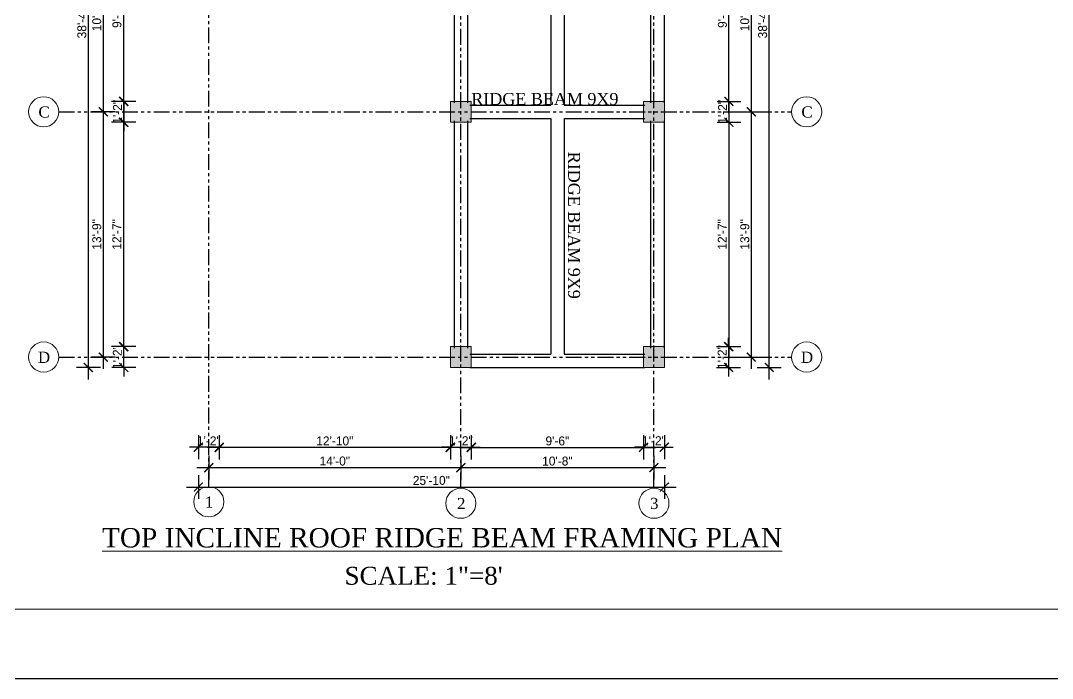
# Model space of a CAD drawing. Header units: inches. Extents: x -2812 to 9774, y -15726 to -746.
# Drawn here: x -1580 to -889, y -9527 to -9086 of the extents above; entities that cross this region are included whole.
import ezdxf

# ---------------------------------------------------------------- set-up
doc = ezdxf.new("R2010")
doc.units = ezdxf.units.IN
doc.header["$LTSCALE"] = 17
doc.header["$MEASUREMENT"] = 0
doc.linetypes.add('PHANTOM2', pattern=[1.25, 0.625, -0.125, 0.125, -0.125, 0.125, -0.125])
for name, color, linetype, lineweight in [('15 TEXT', 7, 'Continuous', 15), ('25 BOT BAR', 12, 'Continuous', 25), ('column', 20, 'Continuous', 15), ('DOOR & WIN', 1, 'Continuous', 25), ('ELE1', 3, 'Continuous', 9), ('OUTLINE', 1, 'Continuous', 25), ('Profile ele', 4, 'Continuous', 25), ('TEXT', 231, 'Continuous', 20)]:
    doc.layers.add(name, color=color, linetype=linetype, lineweight=lineweight)
doc.layers.add('WINDOW', color=5, linetype='Continuous')
doc.styles.add('ARCHITECTURE', font='stylu.ttf')
doc.styles.add('ARIAL', font='arial.ttf')
doc.dimstyles.new('8 SCALE', dxfattribs={"dimscale": 0, "dimtxt": 6, "dimasz": 6, "dimexe": 8, "dimexo": 8, "dimgap": 1.25, "dimtad": 1, "dimdec": 0, "dimzin": 3, "dimdsep": 46, "dimlunit": 4, "dimtxsty": 'ARCHITECTURE', "dimblk": 'ARCHTICK', "dimcen": 8, "dimdle": 8, "dimclrd": 5, "dimclre": 5, "dimclrt": 7, "dimadec": 0, "dimazin": 0, "dimtfac": 0.75, "dimtdec": 0, "dimtix": 1, "dimtmove": 2, "dimatfit": 3, "dimldrblk": 'ARCHTICK', "dimfxl": 8, "dimfxlon": 1, "dimtolj": 1, "dimtzin": 0, "dimlwd": -1, "dimlwe": -1, "dimarcsym": 0})

# ---------------------------------------------------------------- blocks, each defined once
blk = doc.blocks.new('_ArchTick')
at = {"color": 0, "linetype": 'ByBlock', "const_width": 0.15}
blk.add_lwpolyline([(-0.5, -0.5), (0.5, 0.5)], dxfattribs=at)
blk = doc.blocks.new('*D2583')
at = {"layer": 'Defpoints', "color": 0, "transparency": 16777216}
for p in [(9725.41, -10279.37), (9725.41, -10429.88), (9768.71, -10429.88)]:
    blk.add_point(p, dxfattribs=at)
at = {"layer": 'OUTLINE', "color": 5, "transparency": 16777216}
for p, q in [((9768.71, -10271.37), (9768.71, -10437.88)), ((9760.71, -10279.37), (9776.71, -10279.37)), ((9760.71, -10429.88), (9776.71, -10429.88))]:
    blk.add_line(p, q, dxfattribs=at)
at = {"layer": 'OUTLINE', "color": 5, "transparency": 16777216, "xscale": 6, "yscale": 6, "zscale": 6}
for p, rotation in [((9768.71, -10279.37), 90), ((9768.71, -10429.88), 270)]:
    blk.add_blockref('_ArchTick', p, dxfattribs=dict(at, rotation=rotation))
at = {"layer": 'OUTLINE', "color": 7, "transparency": 16777216, "insert": (9764.25, -10354.62), "char_height": 6, "attachment_point": 5, "rotation": 90, "style": 'ARCHITECTURE'}
blk.add_mtext('\\A1;12\'-7"', dxfattribs=at)
blk = doc.blocks.new('*D2584')
at = {"layer": 'Defpoints', "color": 0, "transparency": 16777216}
for p in [(9725.41, -10429.88), (9725.41, -10443.88), (9768.45, -10443.88)]:
    blk.add_point(p, dxfattribs=at)
at = {"layer": 'OUTLINE', "color": 5, "transparency": 16777216}
for p, q in [((9768.45, -10429.88), (9768.45, -10423.88)), ((9760.45, -10429.88), (9776.45, -10429.88)), ((9768.45, -10429.88), (9768.45, -10443.88)), ((9760.45, -10443.88), (9776.45, -10443.88)), ((9768.45, -10443.88), (9768.45, -10449.88))]:
    blk.add_line(p, q, dxfattribs=at)
at = {"layer": 'OUTLINE', "color": 5, "transparency": 16777216, "xscale": 6, "yscale": 6, "zscale": 6}
for p, rotation in [((9768.45, -10429.88), 270), ((9768.45, -10443.88), 90)]:
    blk.add_blockref('_ArchTick', p, dxfattribs=dict(at, rotation=rotation))
at = {"layer": 'OUTLINE', "color": 7, "transparency": 16777216, "insert": (9764.14, -10436.88), "char_height": 6, "attachment_point": 5, "rotation": 90, "style": 'ARCHITECTURE'}
blk.add_mtext('\\A1;1\'-2"', dxfattribs=at)
blk = doc.blocks.new('*D2586')
at = {"layer": 'Defpoints', "color": 0, "transparency": 16777216}
for p in [(9724.41, -10143.88), (9724.41, -10272.37), (9783.72, -10272.37)]:
    blk.add_point(p, dxfattribs=at)
at = {"layer": 'OUTLINE', "color": 5, "transparency": 16777216}
for p, q in [((9783.72, -10135.88), (9783.72, -10280.37)), ((9775.72, -10143.88), (9791.72, -10143.88)), ((9775.72, -10272.37), (9791.72, -10272.37))]:
    blk.add_line(p, q, dxfattribs=at)
at = {"layer": 'OUTLINE', "color": 5, "transparency": 16777216, "xscale": 6, "yscale": 6, "zscale": 6}
for p, rotation in [((9783.72, -10143.88), 90), ((9783.72, -10272.37), 270)]:
    blk.add_blockref('_ArchTick', p, dxfattribs=dict(at, rotation=rotation))
at = {"layer": 'OUTLINE', "color": 7, "transparency": 16777216, "insert": (9779.35, -10208.12), "char_height": 6, "attachment_point": 5, "rotation": 90, "style": 'ARCHITECTURE'}
blk.add_mtext('\\A1;10\'-8"', dxfattribs=at)
blk = doc.blocks.new('*D2587')
at = {"layer": 'Defpoints', "color": 0, "transparency": 16777216}
for p in [(9724.41, -10272.37), (9724.41, -10436.88), (9783.72, -10436.88)]:
    blk.add_point(p, dxfattribs=at)
at = {"layer": 'OUTLINE', "color": 5, "transparency": 16777216}
for p, q in [((9783.72, -10264.37), (9783.72, -10444.88)), ((9775.72, -10272.37), (9791.72, -10272.37)), ((9775.72, -10436.88), (9791.72, -10436.88))]:
    blk.add_line(p, q, dxfattribs=at)
at = {"layer": 'OUTLINE', "color": 5, "transparency": 16777216, "xscale": 6, "yscale": 6, "zscale": 6}
for p, rotation in [((9783.72, -10272.37), 90), ((9783.72, -10436.88), 270)]:
    blk.add_blockref('_ArchTick', p, dxfattribs=dict(at, rotation=rotation))
at = {"layer": 'OUTLINE', "color": 7, "transparency": 16777216, "insert": (9779.36, -10354.62), "char_height": 6, "attachment_point": 5, "rotation": 90, "style": 'ARCHITECTURE'}
blk.add_mtext('\\A1;13\'-9"', dxfattribs=at)
blk = doc.blocks.new('*D2588')
at = {"layer": 'Defpoints', "color": 0, "transparency": 16777216}
for p in [(9725.41, -9981.88), (9795.72, -9981.88), (9725.41, -10443.88)]:
    blk.add_point(p, dxfattribs=at)
at = {"layer": 'OUTLINE', "color": 5, "transparency": 16777216}
for p, q in [((9795.72, -10451.88), (9795.72, -9973.88)), ((9787.72, -9981.88), (9803.72, -9981.88)), ((9787.72, -10443.88), (9803.72, -10443.88))]:
    blk.add_line(p, q, dxfattribs=at)
at = {"layer": 'OUTLINE', "color": 5, "transparency": 16777216, "xscale": 6, "yscale": 6, "zscale": 6}
for p, rotation in [((9795.72, -9981.88), 90), ((9795.72, -10443.88), 270)]:
    blk.add_blockref('_ArchTick', p, dxfattribs=dict(at, rotation=rotation))
at = {"layer": 'OUTLINE', "color": 7, "transparency": 16777216, "insert": (9791.34, -10212.88), "char_height": 6, "attachment_point": 5, "rotation": 90, "style": 'ARCHITECTURE'}
blk.add_mtext('\\A1;38\'-4"', dxfattribs=at)
blk = doc.blocks.new('*D2589')
at = {"layer": 'Defpoints', "color": 0, "transparency": 16777216}
for p in [(9595.94, -10443.88), (9711.41, -10443.88), (9711.41, -10497.54)]:
    blk.add_point(p, dxfattribs=at)
at = {"layer": 'OUTLINE', "color": 5, "transparency": 16777216}
for p, q in [((9595.94, -10489.54), (9595.94, -10505.54)), ((9711.41, -10489.54), (9711.41, -10505.54)), ((9587.94, -10497.54), (9719.41, -10497.54))]:
    blk.add_line(p, q, dxfattribs=at)
at = {"layer": 'OUTLINE', "color": 5, "transparency": 16777216, "xscale": 6, "yscale": 6, "zscale": 6, "rotation": 180}
blk.add_blockref('_ArchTick', (9595.94, -10497.54), dxfattribs=at)
at = {"layer": 'OUTLINE', "color": 5, "transparency": 16777216, "xscale": 6, "yscale": 6, "zscale": 6}
blk.add_blockref('_ArchTick', (9711.41, -10497.54), dxfattribs=at)
at = {"layer": 'OUTLINE', "color": 7, "transparency": 16777216, "insert": (9653.68, -10493.18), "char_height": 6, "attachment_point": 5, "style": 'ARCHITECTURE'}
blk.add_mtext('\\A1;9\'-6"', dxfattribs=at)
blk = doc.blocks.new('*D2590')
at = {"layer": 'Defpoints', "color": 0, "transparency": 16777216}
for p in [(9711.41, -10443.88), (9725.41, -10443.88), (9725.41, -10497.32)]:
    blk.add_point(p, dxfattribs=at)
at = {"layer": 'OUTLINE', "color": 5, "transparency": 16777216}
for p, q in [((9711.41, -10489.32), (9711.41, -10505.32)), ((9725.41, -10489.32), (9725.41, -10505.32)), ((9711.41, -10497.32), (9705.41, -10497.32)), ((9711.41, -10497.32), (9725.41, -10497.32)), ((9725.41, -10497.32), (9731.41, -10497.32))]:
    blk.add_line(p, q, dxfattribs=at)
at = {"layer": 'OUTLINE', "color": 5, "transparency": 16777216, "xscale": 6, "yscale": 6, "zscale": 6}
blk.add_blockref('_ArchTick', (9711.41, -10497.32), dxfattribs=at)
at = {"layer": 'OUTLINE', "color": 5, "transparency": 16777216, "xscale": 6, "yscale": 6, "zscale": 6, "rotation": 180}
blk.add_blockref('_ArchTick', (9725.41, -10497.32), dxfattribs=at)
at = {"layer": 'OUTLINE', "color": 7, "transparency": 16777216, "insert": (9718.41, -10493.01), "char_height": 6, "attachment_point": 5, "style": 'ARCHITECTURE'}
blk.add_mtext('\\A1;1\'-2"', dxfattribs=at)
blk = doc.blocks.new('*D2591')
at = {"layer": 'Defpoints', "color": 0, "transparency": 16777216}
for p in [(9419.94, -10442.88), (9588.94, -10442.88), (9588.94, -10511.06)]:
    blk.add_point(p, dxfattribs=at)
at = {"layer": 'OUTLINE', "color": 5, "transparency": 16777216}
for p, q in [((9419.94, -10503.06), (9419.94, -10519.06)), ((9588.94, -10503.06), (9588.94, -10519.06)), ((9411.94, -10511.06), (9596.94, -10511.06))]:
    blk.add_line(p, q, dxfattribs=at)
at = {"layer": 'OUTLINE', "color": 5, "transparency": 16777216, "xscale": 6, "yscale": 6, "zscale": 6, "rotation": 180}
blk.add_blockref('_ArchTick', (9419.94, -10511.06), dxfattribs=at)
at = {"layer": 'OUTLINE', "color": 5, "transparency": 16777216, "xscale": 6, "yscale": 6, "zscale": 6}
blk.add_blockref('_ArchTick', (9588.94, -10511.06), dxfattribs=at)
at = {"layer": 'OUTLINE', "color": 7, "transparency": 16777216, "insert": (9504.44, -10506.65), "char_height": 6, "attachment_point": 5, "style": 'ARCHITECTURE'}
blk.add_mtext('\\A1;14\'-0"', dxfattribs=at)
blk = doc.blocks.new('*D2592')
at = {"layer": 'Defpoints', "color": 0, "transparency": 16777216}
for p in [(9588.94, -10442.88), (9718.41, -10442.88), (9718.41, -10511.06)]:
    blk.add_point(p, dxfattribs=at)
at = {"layer": 'OUTLINE', "color": 5, "transparency": 16777216}
for p, q in [((9588.94, -10503.06), (9588.94, -10519.06)), ((9718.41, -10503.06), (9718.41, -10519.06)), ((9580.94, -10511.06), (9726.41, -10511.06))]:
    blk.add_line(p, q, dxfattribs=at)
at = {"layer": 'OUTLINE', "color": 5, "transparency": 16777216, "xscale": 6, "yscale": 6, "zscale": 6, "rotation": 180}
blk.add_blockref('_ArchTick', (9588.94, -10511.06), dxfattribs=at)
at = {"layer": 'OUTLINE', "color": 5, "transparency": 16777216, "xscale": 6, "yscale": 6, "zscale": 6}
blk.add_blockref('_ArchTick', (9718.41, -10511.06), dxfattribs=at)
at = {"layer": 'OUTLINE', "color": 7, "transparency": 16777216, "insert": (9653.68, -10506.68), "char_height": 6, "attachment_point": 5, "style": 'ARCHITECTURE'}
blk.add_mtext('\\A1;10\'-8"', dxfattribs=at)
blk = doc.blocks.new('*D2593')
at = {"layer": 'Defpoints', "color": 0, "transparency": 16777216}
for p in [(9412.94, -10443.88), (9725.41, -10443.88), (9725.41, -10524.06)]:
    blk.add_point(p, dxfattribs=at)
at = {"layer": 'OUTLINE', "color": 5, "transparency": 16777216}
for p, q in [((9412.94, -10516.06), (9412.94, -10532.06)), ((9725.41, -10516.06), (9725.41, -10532.06)), ((9404.94, -10524.06), (9733.41, -10524.06))]:
    blk.add_line(p, q, dxfattribs=at)
at = {"layer": 'OUTLINE', "color": 5, "transparency": 16777216, "xscale": 6, "yscale": 6, "zscale": 6, "rotation": 180}
blk.add_blockref('_ArchTick', (9412.94, -10524.06), dxfattribs=at)
at = {"layer": 'OUTLINE', "color": 5, "transparency": 16777216, "xscale": 6, "yscale": 6, "zscale": 6}
blk.add_blockref('_ArchTick', (9725.41, -10524.06), dxfattribs=at)
at = {"layer": 'OUTLINE', "color": 7, "transparency": 16777216, "insert": (9569.18, -10519.66), "char_height": 6, "attachment_point": 5, "style": 'ARCHITECTURE'}
blk.add_mtext('\\A1;25\'-10"', dxfattribs=at)
blk = doc.blocks.new('*D2594')
at = {"layer": 'Defpoints', "color": 0, "transparency": 16777216}
for p in [(9725.41, -10150.88), (9768.7, -10150.88), (9725.41, -10265.37)]:
    blk.add_point(p, dxfattribs=at)
at = {"layer": 'OUTLINE', "color": 5, "transparency": 16777216}
for p, q in [((9768.7, -10273.37), (9768.7, -10142.88)), ((9760.7, -10150.88), (9776.7, -10150.88)), ((9760.7, -10265.37), (9776.7, -10265.37))]:
    blk.add_line(p, q, dxfattribs=at)
at = {"layer": 'OUTLINE', "color": 5, "transparency": 16777216, "xscale": 6, "yscale": 6, "zscale": 6}
for p, rotation in [((9768.7, -10150.88), 90), ((9768.7, -10265.37), 270)]:
    blk.add_blockref('_ArchTick', p, dxfattribs=dict(at, rotation=rotation))
at = {"layer": 'OUTLINE', "color": 7, "transparency": 16777216, "insert": (9764.34, -10208.12), "char_height": 6, "attachment_point": 5, "rotation": 90, "style": 'ARCHITECTURE'}
blk.add_mtext('\\A1;9\'-6"', dxfattribs=at)
blk = doc.blocks.new('*D2595')
at = {"layer": 'Defpoints', "color": 0, "transparency": 16777216}
for p in [(9362.94, -10429.88), (9412.94, -10429.88), (9412.94, -10443.88)]:
    blk.add_point(p, dxfattribs=at)
at = {"layer": 'OUTLINE', "color": 5, "transparency": 16777216}
for p, q in [((9362.94, -10429.88), (9362.94, -10423.88)), ((9370.94, -10429.88), (9354.94, -10429.88)), ((9362.94, -10443.88), (9362.94, -10429.88)), ((9370.94, -10443.88), (9354.94, -10443.88)), ((9362.94, -10443.88), (9362.94, -10449.88))]:
    blk.add_line(p, q, dxfattribs=at)
at = {"layer": 'OUTLINE', "color": 5, "transparency": 16777216, "xscale": 6, "yscale": 6, "zscale": 6}
for p, rotation in [((9362.94, -10429.88), 270), ((9362.94, -10443.88), 90)]:
    blk.add_blockref('_ArchTick', p, dxfattribs=dict(at, rotation=rotation))
at = {"layer": 'OUTLINE', "color": 7, "transparency": 16777216, "insert": (9358.63, -10436.88), "char_height": 6, "attachment_point": 5, "rotation": 90, "style": 'ARCHITECTURE'}
blk.add_mtext('\\A1;1\'-2"', dxfattribs=at)
blk = doc.blocks.new('*D2599')
at = {"layer": 'Defpoints', "color": 0, "transparency": 16777216}
for p in [(9412.94, -10150.88), (9362.73, -10265.37), (9412.94, -10265.37)]:
    blk.add_point(p, dxfattribs=at)
at = {"layer": 'OUTLINE', "color": 5, "transparency": 16777216}
for p, q in [((9362.73, -10142.88), (9362.73, -10273.37)), ((9370.73, -10150.88), (9354.73, -10150.88)), ((9370.73, -10265.37), (9354.73, -10265.37))]:
    blk.add_line(p, q, dxfattribs=at)
at = {"layer": 'OUTLINE', "color": 5, "transparency": 16777216, "xscale": 6, "yscale": 6, "zscale": 6}
for p, rotation in [((9362.73, -10150.88), 90), ((9362.73, -10265.37), 270)]:
    blk.add_blockref('_ArchTick', p, dxfattribs=dict(at, rotation=rotation))
at = {"layer": 'OUTLINE', "color": 7, "transparency": 16777216, "insert": (9358.37, -10208.12), "char_height": 6, "attachment_point": 5, "rotation": 90, "style": 'ARCHITECTURE'}
blk.add_mtext('\\A1;9\'-6"', dxfattribs=at)
blk = doc.blocks.new('*D2600')
at = {"layer": 'Defpoints', "color": 0, "transparency": 16777216}
for p in [(9412.94, -10265.37), (9363.02, -10279.37), (9412.94, -10279.37)]:
    blk.add_point(p, dxfattribs=at)
at = {"layer": 'OUTLINE', "color": 5, "transparency": 16777216}
for p, q in [((9371.02, -10265.37), (9355.02, -10265.37)), ((9363.02, -10265.37), (9363.02, -10259.37)), ((9363.02, -10265.37), (9363.02, -10279.37)), ((9371.02, -10279.37), (9355.02, -10279.37)), ((9363.02, -10279.37), (9363.02, -10285.37))]:
    blk.add_line(p, q, dxfattribs=at)
at = {"layer": 'OUTLINE', "color": 5, "transparency": 16777216, "xscale": 6, "yscale": 6, "zscale": 6}
for p, rotation in [((9363.02, -10265.37), 270), ((9363.02, -10279.37), 90)]:
    blk.add_blockref('_ArchTick', p, dxfattribs=dict(at, rotation=rotation))
at = {"layer": 'OUTLINE', "color": 7, "transparency": 16777216, "insert": (9358.71, -10272.37), "char_height": 6, "attachment_point": 5, "rotation": 90, "style": 'ARCHITECTURE'}
blk.add_mtext('\\A1;1\'-2"', dxfattribs=at)
blk = doc.blocks.new('*D2601')
at = {"layer": 'Defpoints', "color": 0, "transparency": 16777216}
for p in [(9412.94, -10279.37), (9362.73, -10429.88), (9412.94, -10429.88)]:
    blk.add_point(p, dxfattribs=at)
at = {"layer": 'OUTLINE', "color": 5, "transparency": 16777216}
for p, q in [((9362.73, -10271.37), (9362.73, -10437.88)), ((9370.73, -10279.37), (9354.73, -10279.37)), ((9370.73, -10429.88), (9354.73, -10429.88))]:
    blk.add_line(p, q, dxfattribs=at)
at = {"layer": 'OUTLINE', "color": 5, "transparency": 16777216, "xscale": 6, "yscale": 6, "zscale": 6}
for p, rotation in [((9362.73, -10279.37), 90), ((9362.73, -10429.88), 270)]:
    blk.add_blockref('_ArchTick', p, dxfattribs=dict(at, rotation=rotation))
at = {"layer": 'OUTLINE', "color": 7, "transparency": 16777216, "insert": (9358.26, -10354.62), "char_height": 6, "attachment_point": 5, "rotation": 90, "style": 'ARCHITECTURE'}
blk.add_mtext('\\A1;12\'-7"', dxfattribs=at)
blk = doc.blocks.new('*D2603')
at = {"layer": 'Defpoints', "color": 0, "transparency": 16777216}
for p in [(9413.94, -10143.88), (9349.22, -10272.37), (9413.94, -10272.37)]:
    blk.add_point(p, dxfattribs=at)
at = {"layer": 'OUTLINE', "color": 5, "transparency": 16777216}
for p, q in [((9349.22, -10135.88), (9349.22, -10280.37)), ((9357.22, -10143.88), (9341.22, -10143.88)), ((9357.22, -10272.37), (9341.22, -10272.37))]:
    blk.add_line(p, q, dxfattribs=at)
at = {"layer": 'OUTLINE', "color": 5, "transparency": 16777216, "xscale": 6, "yscale": 6, "zscale": 6}
for p, rotation in [((9349.22, -10143.88), 90), ((9349.22, -10272.37), 270)]:
    blk.add_blockref('_ArchTick', p, dxfattribs=dict(at, rotation=rotation))
at = {"layer": 'OUTLINE', "color": 7, "transparency": 16777216, "insert": (9344.85, -10208.12), "char_height": 6, "attachment_point": 5, "rotation": 90, "style": 'ARCHITECTURE'}
blk.add_mtext('\\A1;10\'-8"', dxfattribs=at)
blk = doc.blocks.new('*D2604')
at = {"layer": 'Defpoints', "color": 0, "transparency": 16777216}
for p in [(9413.94, -10272.37), (9349.22, -10436.88), (9413.94, -10436.88)]:
    blk.add_point(p, dxfattribs=at)
at = {"layer": 'OUTLINE', "color": 5, "transparency": 16777216}
for p, q in [((9349.22, -10264.37), (9349.22, -10444.88)), ((9357.22, -10272.37), (9341.22, -10272.37)), ((9357.22, -10436.88), (9341.22, -10436.88))]:
    blk.add_line(p, q, dxfattribs=at)
at = {"layer": 'OUTLINE', "color": 5, "transparency": 16777216, "xscale": 6, "yscale": 6, "zscale": 6}
for p, rotation in [((9349.22, -10272.37), 90), ((9349.22, -10436.88), 270)]:
    blk.add_blockref('_ArchTick', p, dxfattribs=dict(at, rotation=rotation))
at = {"layer": 'OUTLINE', "color": 7, "transparency": 16777216, "insert": (9344.86, -10354.62), "char_height": 6, "attachment_point": 5, "rotation": 90, "style": 'ARCHITECTURE'}
blk.add_mtext('\\A1;13\'-9"', dxfattribs=at)
blk = doc.blocks.new('*D2605')
at = {"layer": 'Defpoints', "color": 0, "transparency": 16777216}
for p in [(9339.22, -9981.88), (9412.94, -9981.88), (9412.94, -10443.88)]:
    blk.add_point(p, dxfattribs=at)
at = {"layer": 'OUTLINE', "color": 5, "transparency": 16777216}
for p, q in [((9339.22, -10451.88), (9339.22, -9973.88)), ((9347.22, -9981.88), (9331.22, -9981.88)), ((9347.22, -10443.88), (9331.22, -10443.88))]:
    blk.add_line(p, q, dxfattribs=at)
at = {"layer": 'OUTLINE', "color": 5, "transparency": 16777216, "xscale": 6, "yscale": 6, "zscale": 6}
for p, rotation in [((9339.22, -9981.88), 90), ((9339.22, -10443.88), 270)]:
    blk.add_blockref('_ArchTick', p, dxfattribs=dict(at, rotation=rotation))
at = {"layer": 'OUTLINE', "color": 7, "transparency": 16777216, "insert": (9334.84, -10212.88), "char_height": 6, "attachment_point": 5, "rotation": 90, "style": 'ARCHITECTURE'}
blk.add_mtext('\\A1;38\'-4"', dxfattribs=at)
blk = doc.blocks.new('*D2606')
at = {"layer": 'Defpoints', "color": 0, "transparency": 16777216}
for p in [(9581.94, -10443.88), (9595.94, -10443.88), (9595.94, -10497.32)]:
    blk.add_point(p, dxfattribs=at)
at = {"layer": 'OUTLINE', "color": 5, "transparency": 16777216}
for p, q in [((9581.94, -10489.32), (9581.94, -10505.32)), ((9595.94, -10489.32), (9595.94, -10505.32)), ((9581.94, -10497.32), (9575.94, -10497.32)), ((9581.94, -10497.32), (9595.94, -10497.32)), ((9595.94, -10497.32), (9601.94, -10497.32))]:
    blk.add_line(p, q, dxfattribs=at)
at = {"layer": 'OUTLINE', "color": 5, "transparency": 16777216, "xscale": 6, "yscale": 6, "zscale": 6}
blk.add_blockref('_ArchTick', (9581.94, -10497.32), dxfattribs=at)
at = {"layer": 'OUTLINE', "color": 5, "transparency": 16777216, "xscale": 6, "yscale": 6, "zscale": 6, "rotation": 180}
blk.add_blockref('_ArchTick', (9595.94, -10497.32), dxfattribs=at)
at = {"layer": 'OUTLINE', "color": 7, "transparency": 16777216, "insert": (9588.94, -10493.01), "char_height": 6, "attachment_point": 5, "style": 'ARCHITECTURE'}
blk.add_mtext('\\A1;1\'-2"', dxfattribs=at)
blk = doc.blocks.new('*D2607')
at = {"layer": 'Defpoints', "color": 0, "transparency": 16777216}
for p in [(9426.94, -10443.88), (9581.94, -10443.88), (9426.94, -10497.56)]:
    blk.add_point(p, dxfattribs=at)
at = {"layer": 'OUTLINE', "color": 5, "transparency": 16777216}
for p, q in [((9426.94, -10489.56), (9426.94, -10505.56)), ((9581.94, -10489.56), (9581.94, -10505.56)), ((9589.94, -10497.56), (9418.94, -10497.56))]:
    blk.add_line(p, q, dxfattribs=at)
at = {"layer": 'OUTLINE', "color": 5, "transparency": 16777216, "xscale": 6, "yscale": 6, "zscale": 6, "rotation": 180}
blk.add_blockref('_ArchTick', (9426.94, -10497.56), dxfattribs=at)
at = {"layer": 'OUTLINE', "color": 5, "transparency": 16777216, "xscale": 6, "yscale": 6, "zscale": 6}
blk.add_blockref('_ArchTick', (9581.94, -10497.56), dxfattribs=at)
at = {"layer": 'OUTLINE', "color": 7, "transparency": 16777216, "insert": (9504.44, -10493.2), "char_height": 6, "attachment_point": 5, "style": 'ARCHITECTURE'}
blk.add_mtext('\\A1;12\'-10"', dxfattribs=at)
blk = doc.blocks.new('*D2608')
at = {"layer": 'Defpoints', "color": 0, "transparency": 16777216}
for p in [(9412.94, -10443.88), (9426.94, -10443.88), (9412.94, -10497.38)]:
    blk.add_point(p, dxfattribs=at)
at = {"layer": 'OUTLINE', "color": 5, "transparency": 16777216}
for p, q in [((9412.94, -10489.38), (9412.94, -10505.38)), ((9426.94, -10489.38), (9426.94, -10505.38)), ((9412.94, -10497.38), (9406.94, -10497.38)), ((9426.94, -10497.38), (9412.94, -10497.38)), ((9426.94, -10497.38), (9432.94, -10497.38))]:
    blk.add_line(p, q, dxfattribs=at)
at = {"layer": 'OUTLINE', "color": 5, "transparency": 16777216, "xscale": 6, "yscale": 6, "zscale": 6}
blk.add_blockref('_ArchTick', (9412.94, -10497.38), dxfattribs=at)
at = {"layer": 'OUTLINE', "color": 5, "transparency": 16777216, "xscale": 6, "yscale": 6, "zscale": 6, "rotation": 180}
blk.add_blockref('_ArchTick', (9426.94, -10497.38), dxfattribs=at)
at = {"layer": 'OUTLINE', "color": 7, "transparency": 16777216, "insert": (9419.94, -10493.07), "char_height": 6, "attachment_point": 5, "style": 'ARCHITECTURE'}
blk.add_mtext('\\A1;1\'-2"', dxfattribs=at)
blk = doc.blocks.new('*D2609')
at = {"layer": 'Defpoints', "color": 0, "transparency": 16777216}
for p in [(9725.41, -10265.37), (9725.41, -10279.37), (9768.71, -10279.37)]:
    blk.add_point(p, dxfattribs=at)
at = {"layer": 'OUTLINE', "color": 5, "transparency": 16777216}
for p, q in [((9760.71, -10265.37), (9776.71, -10265.37)), ((9768.71, -10265.37), (9768.71, -10259.37)), ((9768.71, -10265.37), (9768.71, -10279.37)), ((9760.71, -10279.37), (9776.71, -10279.37)), ((9768.71, -10279.37), (9768.71, -10285.37))]:
    blk.add_line(p, q, dxfattribs=at)
at = {"layer": 'OUTLINE', "color": 5, "transparency": 16777216, "xscale": 6, "yscale": 6, "zscale": 6}
for p, rotation in [((9768.71, -10265.37), 270), ((9768.71, -10279.37), 90)]:
    blk.add_blockref('_ArchTick', p, dxfattribs=dict(at, rotation=rotation))
at = {"layer": 'OUTLINE', "color": 7, "transparency": 16777216, "insert": (9764.4, -10272.37), "char_height": 6, "attachment_point": 5, "rotation": 90, "style": 'ARCHITECTURE'}
blk.add_mtext('\\A1;1\'-2"', dxfattribs=at)
blk = doc.blocks.new('B5')
at = {"layer": 'column'}
h = blk.add_hatch(color=256, dxfattribs=at)
h.dxf.hatch_style = 1
h.paths.add_polyline_path([(9595.94, -10265.37), (9581.94, -10265.37), (9581.94, -10279.37), (9595.94, -10279.37)])
h = blk.add_hatch(color=256, dxfattribs=at)
h.dxf.hatch_style = 1
h.paths.add_polyline_path([(9725.41, -10265.37), (9711.41, -10265.37), (9711.41, -10279.37), (9725.41, -10279.37)])
h = blk.add_hatch(color=256, dxfattribs=at)
h.dxf.hatch_style = 1
h.paths.add_polyline_path([(9595.94, -10429.88), (9581.94, -10429.88), (9581.94, -10443.88), (9595.94, -10443.88)])
h = blk.add_hatch(color=256, dxfattribs=at)
h.dxf.hatch_style = 1
h.paths.add_polyline_path([(9725.41, -10429.88), (9711.41, -10429.88), (9711.41, -10443.88), (9725.41, -10443.88)])
for points in [[(9581.94, -10279.37), (9595.94, -10279.37), (9595.94, -10265.37), (9581.94, -10265.37)], [(9711.41, -10279.37), (9725.41, -10279.37), (9725.41, -10265.37), (9711.41, -10265.37)], [(9581.94, -10443.88), (9595.94, -10443.88), (9595.94, -10429.88), (9581.94, -10429.88)], [(9711.41, -10443.88), (9725.41, -10443.88), (9725.41, -10429.88), (9711.41, -10429.88)]]:
    blk.add_lwpolyline(points, close=True, dxfattribs=at)
at = {"layer": 'DOOR & WIN', "color": 6, "linetype": 'PHANTOM2'}
for p, q in [((9419.94, -10523.88), (9419.94, -9913.88)), ((9588.94, -10524.86), (9588.94, -9913.88)), ((9718.41, -10524.86), (9718.41, -9913.88)), ((9319.33, -10272.37), (9810.72, -10272.37)), ((9319.33, -10436.88), (9810.72, -10436.88))]:
    blk.add_line(p, q, dxfattribs=at)
at = {"layer": 'Profile ele'}
for p, q in [((9649.18, -10148.38), (9649.18, -10267.87)), ((9658.18, -10148.38), (9658.18, -10267.87)), ((9584.44, -10149.88), (9584.44, -10266.37)), ((9593.44, -10149.88), (9593.44, -10266.37)), ((9716.41, -10266.37), (9716.41, -10149.88)), ((9725.41, -10266.37), (9725.41, -10149.88)), ((9594.94, -10267.87), (9649.18, -10267.87)), ((9658.18, -10267.87), (9712.41, -10267.87)), ((9584.44, -10278.37), (9584.44, -10430.88)), ((9593.44, -10278.37), (9593.44, -10430.88)), ((9594.94, -10276.87), (9649.18, -10276.87)), ((9649.18, -10276.87), (9649.18, -10434.88)), ((9658.18, -10276.87), (9712.41, -10276.87)), ((9658.18, -10276.87), (9658.18, -10434.88)), ((9716.41, -10430.88), (9716.41, -10278.37)), ((9725.41, -10430.88), (9725.41, -10278.37)), ((9594.94, -10434.88), (9649.18, -10434.88)), ((9658.18, -10434.88), (9712.41, -10434.88)), ((9594.94, -10443.88), (9685.41, -10443.88)), ((9685.41, -10443.88), (9712.41, -10443.88))]:
    blk.add_line(p, q, dxfattribs=at)
at = {"layer": 'WINDOW', "linetype": 'Continuous', "lineweight": 5, "ltscale": 0.5}
for centre in [(9309.23, -10272.37), (9820.82, -10272.37), (9309.23, -10436.88), (9820.82, -10436.88), (9419.94, -10533.98), (9588.94, -10534.96), (9718.41, -10534.96)]:
    blk.add_circle(centre, 10.1, dxfattribs=at)
at = {"layer": '15 TEXT', "color": 3, "lineweight": 60, "insert": (9595.94, -10267.87), "char_height": 8, "width": 383.5653, "attachment_point": 7, "style": 'ARIAL'}
blk.add_mtext('\\pt104;{\\fTimes New Roman|b0|i0|c0|p18;RIDGE BEAM 9X9}', dxfattribs=at)
at = {"layer": '15 TEXT', "color": 3, "lineweight": 60, "insert": (9660.77, -10299.12), "char_height": 8, "width": 383.5653, "attachment_point": 7, "rotation": 270, "style": 'ARIAL'}
blk.add_mtext('{\\fTimes New Roman|b0|i0|c0|p18;RIDGE BEAM 9X9}', dxfattribs=at)
at = {"layer": '15 TEXT', "attachment_point": 1, "style": 'ARIAL'}
for s, insert, char_height, width in [('{\\fTimes New Roman|b0|i0|c0|p18;\\LTOP INCLINE ROOF RIDGE BEAM FRAMING PLAN }', (9348.34, -10551.59), 13, 456.7453), ('{\\fTimes New Roman|b0|i0|c0|p18;SCALE: 1"=8\'}', (9510.97, -10577.6), 12, 393.7046)]:
    blk.add_mtext(s, dxfattribs=dict(at, insert=insert, char_height=char_height, width=width))
at = {"layer": 'TEXT', "char_height": 7.5, "attachment_point": 5}
for s, insert in [('{\\fTimes New Roman|b0|i0|c0|p18;\\C1;C}', (9309.48, -10272.54)), ('{\\fTimes New Roman|b0|i0|c0|p18;\\C1;C}', (9821.07, -10272.54)), ('{\\fTimes New Roman|b0|i0|c0|p18;\\C1;D}', (9309.48, -10437.05)), ('{\\fTimes New Roman|b0|i0|c0|p18;\\C1;D}', (9821.07, -10437.05)), ('{\\fTimes New Roman|b0|i0|c0|p18;\\C1;1}', (9420.19, -10534.16)), ('{\\fTimes New Roman|b0|i0|c0|p18;\\C1;2}', (9589.19, -10535.13)), ('{\\fTimes New Roman|b0|i0|c0|p18;\\C1;3}', (9718.66, -10535.13))]:
    blk.add_mtext(s, dxfattribs=dict(at, insert=insert))
at = {"layer": 'OUTLINE'}
for p1, p2, distance, text, picture, middle in [((9412.94, -10443.88), (9412.94, -9981.88), 73.72, '38\'-4"', '*D2605', (9334.84, -10212.88)), ((9725.41, -10443.88), (9725.41, -9981.88), -70.32, '38\'-4"', '*D2588', (9791.34, -10212.88)), ((9412.94, -10443.88), (9725.41, -10443.88), -80.18, '25\'-10"', '*D2593', (9569.18, -10519.66)), ((9419.94, -10442.88), (9588.94, -10442.88), -68.17, '14\'-0"', '*D2591', (9504.44, -10506.65)), ((9588.94, -10442.88), (9718.41, -10442.88), -68.17, '10\'-8"', '*D2592', (9653.68, -10506.68)), ((9595.94, -10443.88), (9711.41, -10443.88), -53.66, '9\'-6"', '*D2589', (9653.68, -10493.18))]:
    dim = blk.add_aligned_dim(p1=p1, p2=p2, distance=distance, text=text, dimstyle='8 SCALE', override={"dimscale": 1}, dxfattribs=at)
    dim.commit()
    dim.dimension.update_dxf_attribs({"geometry": picture, "text_midpoint": middle})
for p1, p2, distance, picture, middle in [((9413.94, -10143.88), (9413.94, -10272.37), -64.72, '*D2603', (9344.85, -10208.12)), ((9724.41, -10143.88), (9724.41, -10272.37), 59.31, '*D2586', (9779.35, -10208.12)), ((9412.94, -10150.88), (9412.94, -10265.37), -50.21, '*D2599', (9358.37, -10208.12)), ((9725.41, -10265.37), (9725.41, -10150.88), -43.3, '*D2594', (9764.34, -10208.12)), ((9413.94, -10272.37), (9413.94, -10436.88), -64.72, '*D2604', (9344.86, -10354.62)), ((9412.94, -10265.37), (9412.94, -10279.37), -49.92, '*D2600', (9358.71, -10272.37)), ((9724.41, -10272.37), (9724.41, -10436.88), 59.31, '*D2587', (9779.36, -10354.62)), ((9412.94, -10279.37), (9412.94, -10429.88), -50.21, '*D2601', (9358.26, -10354.62)), ((9725.41, -10279.37), (9725.41, -10429.88), 43.3, '*D2583', (9764.25, -10354.62)), ((9412.94, -10443.88), (9412.94, -10429.88), 50, '*D2595', (9358.63, -10436.88)), ((9725.41, -10429.88), (9725.41, -10443.88), 43.05, '*D2584', (9764.14, -10436.88)), ((9581.94, -10443.88), (9595.94, -10443.88), -53.44, '*D2606', (9588.94, -10493.01)), ((9711.41, -10443.88), (9725.41, -10443.88), -53.44, '*D2590', (9718.41, -10493.01))]:
    dim = blk.add_aligned_dim(p1=p1, p2=p2, distance=distance, dimstyle='8 SCALE', override={"dimscale": 1}, dxfattribs=at)
    dim.commit()
    dim.dimension.update_dxf_attribs({"geometry": picture, "text_midpoint": middle})
dim = blk.add_linear_dim(base=(9768.71, -10279.37), p1=(9725.41, -10265.37), p2=(9725.41, -10279.37), angle=90, dimstyle='8 SCALE', override={"dimscale": 1}, dxfattribs=at)
dim.commit()
dim.dimension.update_dxf_attribs({"geometry": '*D2609', "text_midpoint": (9764.4, -10272.37)})
dim = blk.add_linear_dim(base=(9412.94, -10497.38), p1=(9426.94, -10443.88), p2=(9412.94, -10443.88), dimstyle='8 SCALE', override={"dimscale": 1}, dxfattribs=at)
dim.commit()
dim.dimension.update_dxf_attribs({"geometry": '*D2608', "text_midpoint": (9419.94, -10493.07)})
dim = blk.add_linear_dim(base=(9426.94, -10497.56), p1=(9581.94, -10443.88), p2=(9426.94, -10443.88), text='12\'-10"', dimstyle='8 SCALE', override={"dimscale": 1}, dxfattribs=at)
dim.commit()
dim.dimension.update_dxf_attribs({"geometry": '*D2607', "text_midpoint": (9504.44, -10493.2)})

msp = doc.modelspace()

# ---------------------------------------------------------------- linework, layer by layer
at = {"layer": 'Defpoints'}
msp.add_lwpolyline([(366.02, -7279.49), (-2811.58, -7279.49), (-2811.58, -9527.46), (366.02, -9527.46)], close=True, dxfattribs=at)
at = {"layer": 'ELE1'}
msp.add_lwpolyline([(-2765.26, -7325.81), (319.71, -7325.81), (319.71, -9481.14), (-2765.26, -9481.14)], close=True, dxfattribs=at)

# ---------------------------------------------------------------- block references
at = {"layer": '25 BOT BAR'}
msp.add_blockref('B5', (-10874.23, 1124.97), dxfattribs=at)

doc.saveas('drawing.dxf')
